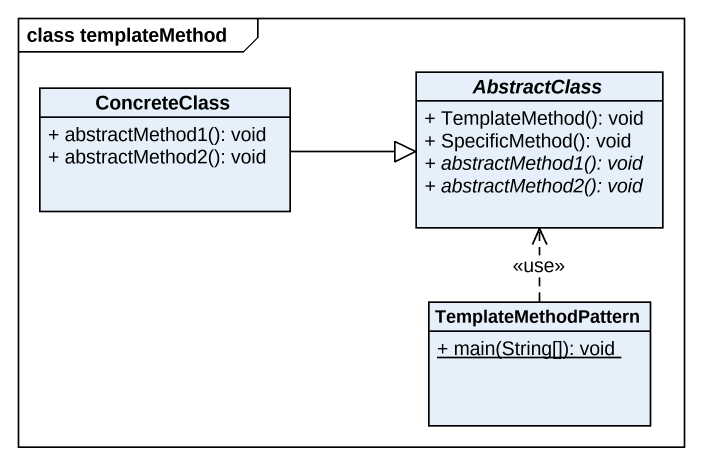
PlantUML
@startuml
mainframe class templateMethod
hide circle
hide empty members
skinparam classAttributeIconSize 0
class ConcreteClass {
  + abstractMethod1(): void
  + abstractMethod2(): void
}
abstract class AbstractClass {
  + TemplateMethod(): void
  + SpecificMethod(): void
  {abstract} + abstractMethod1(): void
  {abstract} + abstractMethod2(): void
}
class TemplateMethodPattern {
  {static} + main(String[]): void
}
ConcreteClass -right-|> AbstractClass
TemplateMethodPattern .up.> AbstractClass : <<use>>
@enduml
